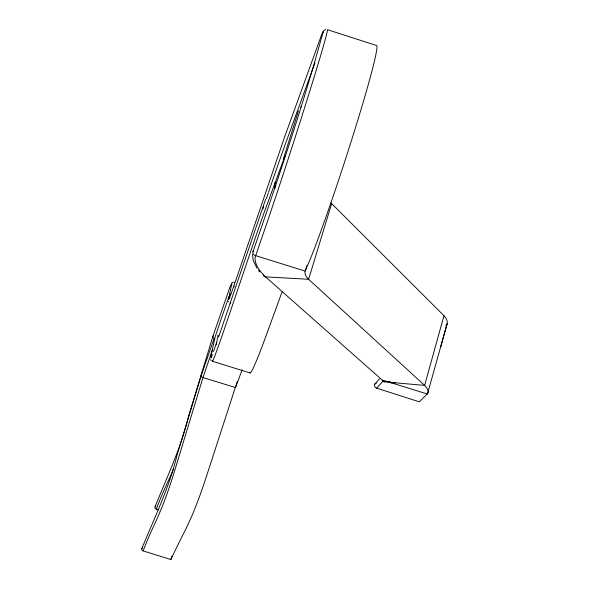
<?xml version="1.0" encoding="UTF-8"?>
<svg xmlns="http://www.w3.org/2000/svg" width="589" height="589" viewBox="0 0 589 589"><rect width="100%" height="100%" fill="white"/><g stroke="black" fill="none" stroke-linecap="round" stroke-linejoin="round"><path stroke-width="0.88" d="M252.526 254.529L253.167 260.367L256.995 268.253M275.88 182.082A3.07 2.82 6.9 0 0 274.975 183.378L274.857 184.151A3.063 2.731 16.3 0 0 275.88 186.264M323.044 32.535L323.192 31.659C302.864 105.939 278.111 179.049 252.939 251.827M233.899 286.909L234.54 283.486A208.933 2.952 -72.3 0 0 234.54 282.175M228.642 299.484L231.72 283.736L231.816 285.275M216.163 344.749L218.033 335.752A152.499 2.187 -72.3 0 0 217.805 335.509M210.796 356.559L214.86 338.27M331.003 202.925L443.966 315.733L424.632 385.397L425.42 386.237A40.862 12.995 15.7 0 1 427.805 393.378L419.294 401.816L376.673 388.158A2.724 2.636 40.8 0 1 376.68 382.902M440.69 346.884L447.132 323.722A40.612 14.394 15.5 0 0 444.732 316.624L443.966 315.733M237.293 381.407L206.393 476.538A584.207 115.083 -87.4 0 1 191.904 515.876L186.146 528.414A385.795 4.469 -61.8 0 0 173.107 554.728L170.847 559.55L143.142 550.892A1.738 1.708 10.9 0 1 142.744 547.652M447.036 324.016L427.467 394.056L383.594 380.413M298.387 110.968L283.235 159.369M331.636 203.654L308.599 279.282L424.632 385.397L389.697 382.305M306.788 265.853L305.006 271.801A33.831 12.207 16.4 0 0 307.929 278.582L308.599 279.282L265.529 276.859L263.43 274.746A85.987 31.062 16.4 0 1 255.096 257.467L260.993 240.121A122.328 2.422 -72.1 0 0 303.247 111.976A122.328 2.422 -72.1 0 0 327.44 29.686L376.666 45.552A122.571 5.75 -71.9 0 1 355.101 128.881A122.571 5.75 -71.9 0 1 311.228 256.789L305.168 271.095L255.383 255.574A3.159 2.864 15.8 0 1 253.292 251.113M170.847 559.55L171.922 556.09M235.217 282.102L284.112 138.415L321.704 34.456L323.575 30.856L325.732 29.457M218.622 336.982L265.654 199.17M233.84 286.099L229.305 298.719M216.642 342.658L213.498 351.397M314.975 62.809L286.239 141.662A298.351 5.566 -72.3 0 0 268.658 191.874M281.998 292.063L265.19 338.226A154.885 5.699 -72.1 0 1 249.78 372.351M155.032 506.945C166.702 477.488 180.661 448.884 188.105 417.881L212.835 336.488L229.629 287.999L231.867 282.97L233.354 282.021M284.929 156.159L266.567 205.856A223.791 4.226 -72.3 0 0 251.238 249.773L225.491 325.776A155.422 2.444 -72.2 0 1 212.379 360.748M158.949 509.949L156.357 509.132L157.697 505.546A347.363 10.609 -61.8 0 1 169.426 478.371L170.943 475.102A530.446 101.109 -87.5 0 0 173.446 468.896M141.809 548.698C154.406 517.731 169.257 487.596 177.105 454.87L201.261 375.407L213.903 339.08M143.142 550.892L145.049 545.929A391.42 10.271 -61.8 0 1 157.064 518.813L162.321 506.459A575.703 106.02 -87.6 0 0 175.647 467.467L202.984 377.593L208.329 361.904A148.178 2.128 -72.3 0 1 212.688 349.432M211.473 356.595L212.342 354.445M210.891 357.854L211.753 355.999M374.876 384.057L379.426 378.867M376.673 388.158L383.019 381.061M445.888 325.334L447.095 324.031M211.311 357.155L211.863 356.801M300.53 107.021L301.354 106.778M382.511 381.017A2.776 2.253 -46.3 0 0 384.197 381.819L389.579 382.29M395.374 382.806L388.534 382.025L392.038 383.034M389.012 382.099L391.295 382.445M389.071 382.114L390.684 382.386M212.408 361.256L250.053 372.933M384.197 381.812L265.529 276.859A3.078 2.334 -46.8 0 1 263.416 274.732M258.35 270.115L259.882 271.985M211.237 360.667L210.567 359.548M228.525 301.377L228.782 301.988M275.019 188.502L274.776 185.925M156.35 509.139A1.745 1.708 14.9 0 1 155.96 505.907M274.975 183.378A3.063 2.731 16.3 0 1 275.866 182.141M383.594 380.413A2.783 2.665 30.1 0 1 382.865 380.155M230.711 302.739A94.063 1.45 -72.2 0 1 230.439 302.496M262.856 208.948A298.351 5.566 -72.3 0 1 263.673 206.54M266.331 198.707A298.351 5.566 -72.3 0 1 268.37 192.713M242.138 369.789A148.318 4.984 -72.4 0 0 241.247 372.16L235.571 387.547L202.984 377.593A2.039 1.605 17.7 0 1 201.32 376.319A2.039 1.605 17.7 0 1 201.799 374.685M230.093 293.756A204.619 2.893 -72.3 0 0 218.445 327.079L214.529 338.638A2.025 1.561 17.8 0 1 212.894 337.379A2.025 1.561 17.8 0 1 213.358 335.789"/></g></svg>
